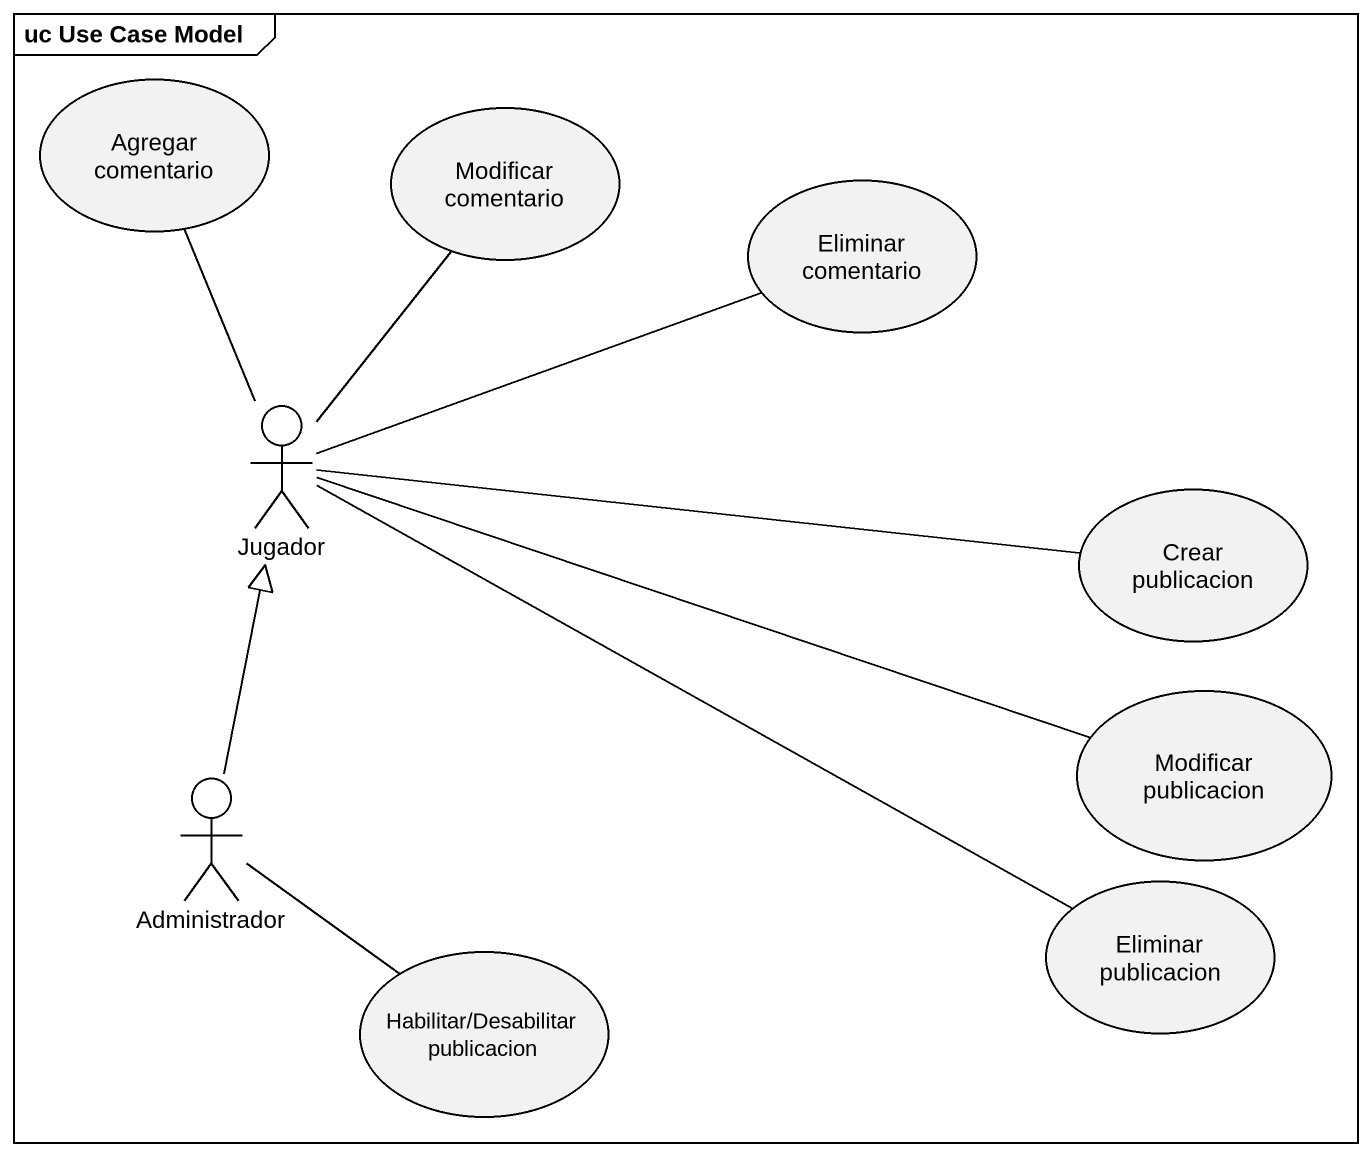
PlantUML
@startuml
mainframe uc Use Case Model
usecase "Agregar comentario" as Agregar_comentario
usecase "Modificar comentario" as Modificar_comentario
usecase "Eliminar comentario" as Eliminar_comentario
actor Jugador
usecase "Crear publicacion" as Crear_publicacion
usecase "Modificar publicacion" as Modificar_publicacion
actor Administrador
usecase "Eliminar publicacion" as Eliminar_publicacion
usecase "Habilitar/Desabilitar publicacion" as Habilitar_Desabilitar
Jugador -up- Agregar_comentario
Jugador -up- Modificar_comentario
Jugador -right- Eliminar_comentario
Jugador -right- Crear_publicacion
Jugador -right- Modificar_publicacion
Jugador -right- Eliminar_publicacion
Administrador -up-|> Jugador
Administrador -right- Habilitar_Desabilitar
@enduml
